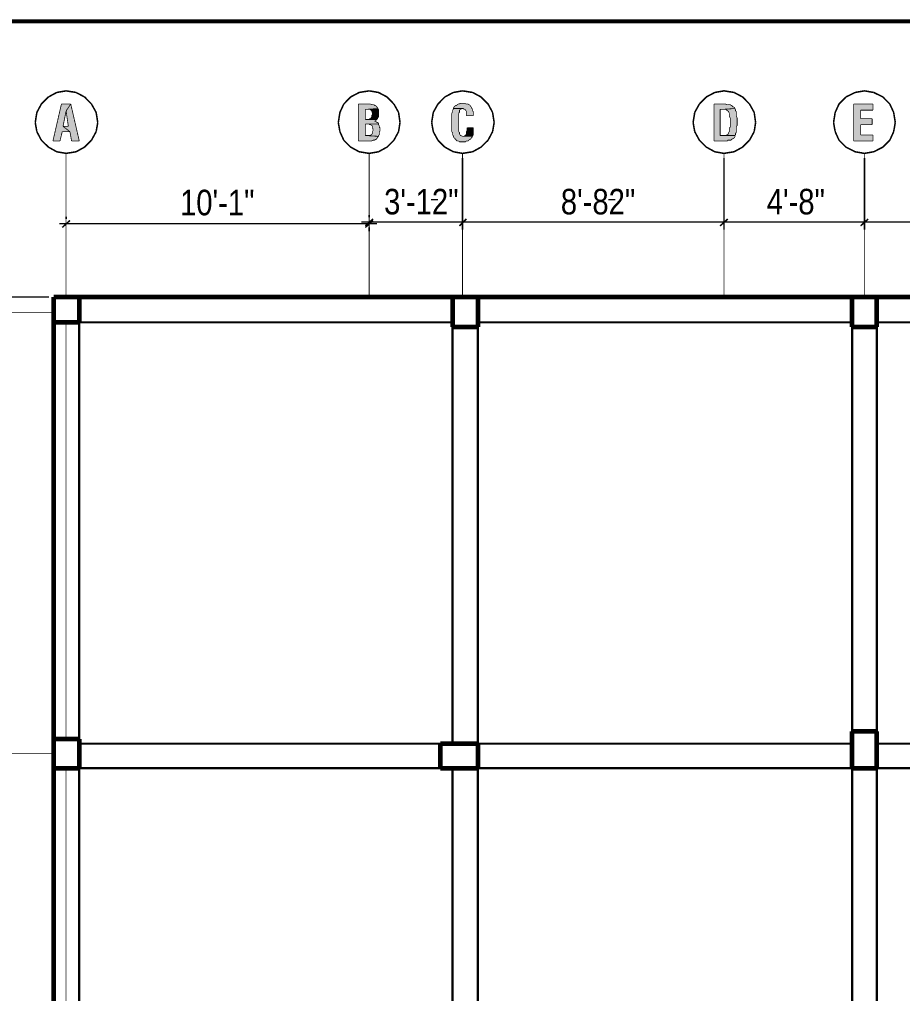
# Model space of a CAD drawing. Header units: millimetres. Extents: x 5 to 350, y 3 to 213.
# Drawn here: x 72.8 to 169.7, y 105.8 to 212.7 of the extents above; entities that cross this region are included whole.
import ezdxf

# ---------------------------------------------------------------- set-up
doc = ezdxf.new("R2010")
doc.units = ezdxf.units.MM
for name, color, linetype in [('H', 251, 'Continuous'), ('P', 255, 'Continuous'), ('T', 255, 'Continuous')]:
    doc.layers.add(name, color=color, linetype=linetype)
doc.styles.get("Standard").update_dxf_attribs({"font": 'arial.ttf'})

msp = doc.modelspace()

# ---------------------------------------------------------------- hatches: boundary and pattern name
at = {"layer": 'H', "linetype": 'Continuous'}
for points in [[(76.447, 199.39), (77.382, 203.447), (78.405, 203.447), (77.893, 202.688), (77.558, 200.995), (78.317, 200.413), (77.47, 200.413), (77.223, 199.39), (76.447, 199.39)], [(78.493, 199.39), (78.317, 200.413), (77.558, 200.995), (78.14, 200.995), (77.893, 202.688), (78.405, 203.447), (79.34, 199.39), (78.493, 199.39)], [(109.978, 199.39), (109.978, 203.447), (111.337, 203.447), (111.425, 203.376), (111.672, 203.376), (111.76, 203.288), (111.848, 203.288), (112.095, 203.024), (112.095, 202.953), (110.913, 202.865), (110.737, 202.865), (110.737, 201.754), (112.007, 201.754), (111.848, 201.595), (111.76, 201.595), (111.848, 201.507), (111.936, 201.507), (112.007, 201.418), (112.095, 201.418), (112.183, 201.33), (112.183, 201.26), (110.737, 201.26), (110.737, 199.99), (112.183, 199.902), (112.095, 199.813), (112.095, 199.725), (112.007, 199.725), (112.007, 199.637), (111.936, 199.566), (111.848, 199.566), (111.76, 199.478), (111.584, 199.478), (111.425, 199.39), (109.978, 199.39)], [(121.832, 202.177), (121.832, 202.688), (121.673, 202.865), (121.585, 202.865), (121.497, 202.953), (120.403, 202.953), (120.403, 203.024), (120.65, 203.288), (120.738, 203.288), (120.897, 203.447), (121.073, 203.447), (121.162, 203.535), (121.673, 203.535), (121.744, 203.447), (122.008, 203.447), (122.096, 203.376), (122.167, 203.376), (122.255, 203.288), (122.255, 203.2), (122.343, 203.2), (122.343, 203.112), (122.432, 203.024), (122.432, 202.953), (122.52, 202.865), (122.52, 202.688), (122.59, 202.6), (122.59, 202.177), (121.832, 202.177)], [(149.013, 199.39), (149.013, 203.447), (150.283, 203.447), (150.46, 203.376), (150.795, 203.376), (150.883, 203.288), (150.954, 203.288), (151.13, 203.112), (151.218, 203.112), (151.306, 203.024), (151.306, 202.953), (150.036, 202.865), (149.684, 202.865), (149.684, 199.99), (151.306, 199.99), (151.306, 199.813), (151.13, 199.637), (151.042, 199.637), (150.883, 199.478), (150.53, 199.478), (150.46, 199.39), (149.013, 199.39)], [(164.342, 199.39), (164.342, 203.447), (166.458, 203.447), (166.458, 202.777), (165.1, 202.777), (165.1, 201.842), (166.37, 201.842), (166.37, 201.172), (165.1, 201.172), (165.1, 200.06), (166.458, 200.06), (166.458, 199.39), (164.342, 199.39)], [(111.09, 201.754), (111.248, 201.842), (111.337, 201.842), (111.337, 201.93), (111.425, 202.018), (111.425, 202.177), (111.513, 202.265), (111.513, 202.53), (111.425, 202.6), (111.425, 202.688), (111.248, 202.865), (110.913, 202.865), (112.095, 202.953), (112.183, 202.865), (112.183, 202.018), (112.095, 201.93), (112.095, 201.842), (112.007, 201.754), (111.09, 201.754)], [(121.073, 199.302), (120.985, 199.39), (120.826, 199.39), (120.562, 199.637), (120.562, 199.725), (120.474, 199.725), (120.403, 199.902), (120.403, 199.99), (120.315, 200.06), (120.315, 200.325), (120.227, 200.413), (120.227, 202.442), (120.315, 202.6), (120.315, 202.777), (120.403, 202.865), (120.403, 202.953), (121.32, 202.953), (121.25, 202.865), (121.162, 202.865), (121.073, 202.777), (121.073, 202.53), (120.985, 202.442), (120.985, 200.413), (121.073, 200.325), (121.073, 200.148), (121.162, 200.06), (121.162, 199.99), (121.25, 199.99), (121.408, 199.902), (122.52, 199.902), (122.432, 199.813), (122.432, 199.725), (122.343, 199.725), (122.343, 199.637), (122.255, 199.566), (122.167, 199.566), (122.008, 199.39), (121.832, 199.39), (121.744, 199.302), (121.073, 199.302)], [(150.283, 199.99), (150.372, 200.06), (150.53, 200.06), (150.53, 200.148), (150.618, 200.237), (150.618, 200.325), (150.707, 200.413), (150.707, 200.836), (150.795, 200.907), (150.795, 201.93), (150.707, 202.106), (150.707, 202.442), (150.618, 202.53), (150.618, 202.6), (150.46, 202.777), (150.372, 202.777), (150.283, 202.865), (150.036, 202.865), (151.306, 202.953), (151.377, 202.777), (151.377, 202.688), (151.465, 202.6), (151.465, 202.106), (151.553, 201.93), (151.553, 201.083), (151.465, 200.995), (151.465, 200.325), (151.377, 200.237), (151.377, 200.06), (151.306, 199.99), (150.283, 199.99)], [(112.183, 199.902), (110.737, 199.99), (111.248, 199.99), (111.337, 200.06), (111.425, 200.06), (111.425, 200.148), (111.513, 200.148), (111.513, 200.413), (111.584, 200.484), (111.584, 200.748), (111.513, 200.836), (111.513, 201.083), (111.425, 201.083), (111.337, 201.172), (111.248, 201.172), (111.16, 201.26), (112.183, 201.26), (112.183, 201.172), (112.272, 201.083), (112.272, 200.907), (112.36, 200.836), (112.36, 200.484), (112.272, 200.413), (112.272, 200.06), (112.183, 199.99), (112.183, 199.902)], [(121.585, 199.902), (121.673, 199.99), (121.744, 199.99), (121.744, 200.06), (121.832, 200.148), (121.832, 200.413), (121.92, 200.572), (121.92, 200.836), (122.59, 200.836), (122.59, 200.06), (122.52, 199.99), (122.52, 199.902), (121.585, 199.902)]]:
    msp.add_hatch(color=256, dxfattribs=at).paths.add_polyline_path(points)

# ---------------------------------------------------------------- linework, layer by layer
at = {"layer": 'P'}
for points, const_width in [([(5.256, 212.513), (350.273, 212.513)], 0.423), ([(5.256, 212.513), (350.273, 212.513)], 0.423), ([(75.953, 204.223), (75.177, 203.447)], 0.169), ([(76.87, 204.717), (75.953, 204.223)], 0.169), ([(77.893, 204.893), (76.87, 204.717)], 0.169), ([(78.987, 204.717), (77.893, 204.893)], 0.169), ([(79.922, 204.223), (78.987, 204.717)], 0.169), ([(80.68, 203.447), (79.922, 204.223)], 0.169), ([(109.132, 204.223), (108.373, 203.447)], 0.169), ([(110.067, 204.717), (109.132, 204.223)], 0.169), ([(111.16, 204.893), (110.067, 204.717)], 0.169), ([(112.183, 204.717), (111.16, 204.893)], 0.169), ([(113.118, 204.223), (112.183, 204.717)], 0.169), ([(113.877, 203.447), (113.118, 204.223)], 0.169), ([(119.468, 204.223), (118.71, 203.447)], 0.169), ([(120.403, 204.717), (119.468, 204.223)], 0.169), ([(121.408, 204.893), (120.403, 204.717)], 0.169), ([(122.52, 204.717), (121.408, 204.893)], 0.169), ([(123.437, 204.223), (122.52, 204.717)], 0.169), ([(124.213, 203.447), (123.437, 204.223)], 0.169), ([(148.167, 204.223), (147.408, 203.447)], 0.169), ([(149.102, 204.717), (148.167, 204.223)], 0.169), ([(150.107, 204.893), (149.102, 204.717)], 0.169), ([(151.218, 204.717), (150.107, 204.893)], 0.169), ([(152.153, 204.223), (151.218, 204.717)], 0.169), ([(152.912, 203.447), (152.153, 204.223)], 0.169), ([(163.495, 204.223), (162.736, 203.447)], 0.169), ([(164.5, 204.717), (163.495, 204.223)], 0.169), ([(165.523, 204.893), (164.5, 204.717)], 0.169), ([(166.546, 204.717), (165.523, 204.893)], 0.169), ([(167.552, 204.223), (166.546, 204.717)], 0.169), ([(168.31, 203.447), (167.552, 204.223)], 0.169), ([(75.177, 203.447), (74.683, 202.53)], 0.169), ([(77.382, 203.447), (76.447, 199.39)], 0.085), ([(78.405, 203.447), (77.382, 203.447)], 0.085), ([(77.893, 202.688), (78.405, 203.447)], 0.085), ([(78.405, 203.447), (77.893, 202.688)], 0.085), ([(79.34, 199.39), (78.405, 203.447)], 0.085), ([(81.192, 202.53), (80.68, 203.447)], 0.169), ([(108.373, 203.447), (107.95, 202.53)], 0.169), ([(111.16, 203.447), (109.978, 203.447)], 0.085), ([(109.978, 203.447), (109.978, 199.39)], 0.085), ([(111.337, 203.447), (111.16, 203.447)], 0.085), ([(111.425, 203.376), (111.337, 203.447)], 0.085), ([(111.584, 203.376), (111.425, 203.376)], 0.085), ([(111.672, 203.376), (111.584, 203.376)], 0.085), ([(111.76, 203.288), (111.672, 203.376)], 0.085), ([(111.848, 203.288), (111.76, 203.288)], 0.085), ([(111.936, 203.2), (111.848, 203.288)], 0.085), ([(112.007, 203.112), (111.936, 203.2)], 0.085), ([(112.095, 203.024), (112.007, 203.112)], 0.085), ([(114.388, 202.53), (113.877, 203.447)], 0.169), ([(118.71, 203.447), (118.198, 202.53)], 0.169), ([(120.474, 203.112), (120.403, 203.024)], 0.085), ([(120.562, 203.2), (120.474, 203.112)], 0.085), ([(120.65, 203.288), (120.562, 203.2)], 0.085), ([(120.738, 203.288), (120.65, 203.288)], 0.085), ([(120.826, 203.376), (120.738, 203.288)], 0.085), ([(120.897, 203.447), (120.826, 203.376)], 0.085), ([(120.985, 203.447), (120.897, 203.447)], 0.085), ([(121.073, 203.447), (120.985, 203.447)], 0.085), ([(121.162, 203.535), (121.073, 203.447)], 0.085), ([(121.32, 203.535), (121.162, 203.535)], 0.085), ([(121.408, 203.535), (121.32, 203.535)], 0.085), ([(121.585, 203.535), (121.408, 203.535)], 0.085), ([(121.673, 203.535), (121.585, 203.535)], 0.085), ([(121.744, 203.447), (121.673, 203.535)], 0.085), ([(121.92, 203.447), (121.744, 203.447)], 0.085), ([(122.008, 203.447), (121.92, 203.447)], 0.085), ([(122.096, 203.376), (122.008, 203.447)], 0.085), ([(122.167, 203.376), (122.096, 203.376)], 0.085), ([(122.255, 203.288), (122.167, 203.376)], 0.085), ([(122.255, 203.2), (122.255, 203.288)], 0.085), ([(122.343, 203.2), (122.255, 203.2)], 0.085), ([(122.343, 203.112), (122.343, 203.2)], 0.085), ([(122.432, 203.024), (122.343, 203.112)], 0.085), ([(124.707, 202.53), (124.213, 203.447)], 0.169), ([(147.408, 203.447), (146.897, 202.53)], 0.169), ([(150.195, 203.447), (149.013, 203.447)], 0.085), ([(149.013, 203.447), (149.013, 199.39)], 0.085), ([(150.283, 203.447), (150.195, 203.447)], 0.085), ([(150.46, 203.376), (150.283, 203.447)], 0.085), ([(150.53, 203.376), (150.46, 203.376)], 0.085), ([(150.618, 203.376), (150.53, 203.376)], 0.085), ([(150.707, 203.376), (150.618, 203.376)], 0.085), ([(150.795, 203.376), (150.707, 203.376)], 0.085), ([(150.883, 203.288), (150.795, 203.376)], 0.085), ([(150.954, 203.288), (150.883, 203.288)], 0.085), ([(151.042, 203.2), (150.954, 203.288)], 0.085), ([(151.13, 203.112), (151.042, 203.2)], 0.085), ([(151.218, 203.112), (151.13, 203.112)], 0.085), ([(151.306, 203.024), (151.218, 203.112)], 0.085), ([(153.423, 202.53), (152.912, 203.447)], 0.169), ([(162.736, 203.447), (162.313, 202.53)], 0.169), ([(166.458, 203.447), (164.342, 203.447)], 0.085), ([(164.342, 203.447), (164.342, 199.39)], 0.085), ([(166.458, 202.777), (166.458, 203.447)], 0.085), ([(168.734, 202.53), (168.31, 203.447)], 0.169), ([(74.683, 202.53), (74.507, 201.418)], 0.169), ([(77.558, 200.995), (77.893, 202.688)], 0.085), ([(77.893, 202.688), (78.14, 200.995)], 0.085), ([(81.368, 201.418), (81.192, 202.53)], 0.169), ([(107.95, 202.53), (107.774, 201.418)], 0.169), ([(110.737, 201.754), (110.737, 202.865)], 0.085), ([(110.737, 202.865), (110.913, 202.865)], 0.085), ([(112.095, 202.953), (110.913, 202.865)], 0.085), ([(110.913, 202.865), (112.095, 202.953)], 0.085), ([(110.913, 202.865), (111.002, 202.865)], 0.085), ([(111.002, 202.865), (111.09, 202.865)], 0.085), ([(111.09, 202.865), (111.248, 202.865)], 0.085), ([(111.248, 202.865), (111.337, 202.777)], 0.085), ([(111.337, 202.777), (111.425, 202.688)], 0.085), ([(111.425, 202.018), (111.337, 201.93)], 0.085), ([(111.425, 202.688), (111.425, 202.6)], 0.085), ([(111.425, 202.6), (111.513, 202.53)], 0.085), ([(111.513, 202.265), (111.425, 202.177)], 0.085), ([(111.425, 202.177), (111.425, 202.106)], 0.085), ([(111.425, 202.106), (111.425, 202.018)], 0.085), ([(111.513, 202.53), (111.513, 202.353)], 0.085), ([(111.513, 202.353), (111.513, 202.265)], 0.085), ([(112.095, 202.953), (112.095, 203.024)], 0.085), ([(112.183, 202.865), (112.095, 202.953)], 0.085), ([(112.095, 201.93), (112.183, 202.018)], 0.085), ([(112.183, 202.777), (112.183, 202.865)], 0.085), ([(112.183, 202.688), (112.183, 202.777)], 0.085), ([(112.183, 202.53), (112.183, 202.688)], 0.085), ([(112.183, 202.442), (112.183, 202.53)], 0.085), ([(112.183, 202.353), (112.183, 202.442)], 0.085), ([(112.183, 202.177), (112.183, 202.353)], 0.085), ([(112.183, 202.106), (112.183, 202.177)], 0.085), ([(112.183, 202.018), (112.183, 202.106)], 0.085), ([(114.547, 201.418), (114.388, 202.53)], 0.169), ([(118.198, 202.53), (118.022, 201.418)], 0.169), ([(120.315, 202.6), (120.227, 202.442)], 0.085), ([(120.227, 202.442), (120.227, 202.353)], 0.085), ([(120.227, 202.353), (120.227, 202.265)], 0.085), ([(120.227, 202.265), (120.227, 202.177)], 0.085), ([(120.227, 202.177), (120.227, 202.018)], 0.085), ([(120.227, 202.018), (120.227, 201.93)], 0.085), ([(120.403, 202.865), (120.315, 202.777)], 0.085), ([(120.315, 202.777), (120.315, 202.688)], 0.085), ([(120.315, 202.688), (120.315, 202.6)], 0.085), ([(120.403, 203.024), (120.403, 202.953)], 0.085), ([(120.403, 202.953), (120.403, 202.865)], 0.085), ([(121.408, 202.953), (120.403, 202.953)], 0.085), ([(120.403, 202.953), (121.408, 202.953)], 0.085), ([(120.985, 202.442), (121.073, 202.53)], 0.085), ([(120.985, 202.353), (120.985, 202.442)], 0.085), ([(120.985, 202.265), (120.985, 202.353)], 0.085), ([(120.985, 202.177), (120.985, 202.265)], 0.085), ([(120.985, 202.018), (120.985, 202.177)], 0.085), ([(120.985, 201.93), (120.985, 202.018)], 0.085), ([(121.073, 202.777), (121.162, 202.865)], 0.085), ([(121.073, 202.688), (121.073, 202.777)], 0.085), ([(121.073, 202.6), (121.073, 202.688)], 0.085), ([(121.073, 202.53), (121.073, 202.6)], 0.085), ([(121.162, 202.865), (121.25, 202.865)], 0.085), ([(121.25, 202.865), (121.32, 202.953)], 0.085), ([(121.32, 202.953), (121.408, 202.953)], 0.085), ([(121.408, 202.953), (121.497, 202.953)], 0.085), ([(121.497, 202.953), (121.585, 202.865)], 0.085), ([(121.585, 202.865), (121.673, 202.865)], 0.085), ([(121.673, 202.865), (121.744, 202.777)], 0.085), ([(121.744, 202.777), (121.832, 202.688)], 0.085), ([(121.832, 202.688), (121.832, 202.6)], 0.085), ([(121.832, 202.6), (121.832, 202.53)], 0.085), ([(121.832, 202.53), (121.832, 202.442)], 0.085), ([(121.832, 202.442), (121.832, 202.265)], 0.085), ([(121.832, 202.265), (121.832, 202.177)], 0.085), ([(121.832, 202.177), (122.59, 202.177)], 0.085), ([(122.432, 202.953), (122.432, 203.024)], 0.085), ([(122.52, 202.865), (122.432, 202.953)], 0.085), ([(122.52, 202.777), (122.52, 202.865)], 0.085), ([(122.52, 202.688), (122.52, 202.777)], 0.085), ([(122.59, 202.6), (122.52, 202.688)], 0.085), ([(122.59, 202.442), (122.59, 202.6)], 0.085), ([(122.59, 202.353), (122.59, 202.442)], 0.085), ([(122.59, 202.265), (122.59, 202.353)], 0.085), ([(122.59, 202.177), (122.59, 202.265)], 0.085), ([(124.883, 201.418), (124.707, 202.53)], 0.169), ([(146.897, 202.53), (146.72, 201.418)], 0.169), ([(149.684, 199.99), (149.684, 202.865)], 0.085), ([(149.684, 202.865), (150.036, 202.865)], 0.085), ([(151.306, 202.953), (150.036, 202.865)], 0.085), ([(150.036, 202.865), (151.306, 202.953)], 0.085), ([(150.036, 202.865), (150.195, 202.865)], 0.085), ([(150.195, 202.865), (150.283, 202.865)], 0.085), ([(150.283, 202.865), (150.372, 202.777)], 0.085), ([(150.372, 202.777), (150.46, 202.777)], 0.085), ([(150.46, 202.777), (150.53, 202.688)], 0.085), ([(150.53, 202.688), (150.618, 202.6)], 0.085), ([(150.618, 202.6), (150.618, 202.53)], 0.085), ([(150.618, 202.53), (150.707, 202.442)], 0.085), ([(150.707, 202.442), (150.707, 202.265)], 0.085), ([(150.707, 202.265), (150.707, 202.177)], 0.085), ([(150.707, 202.177), (150.707, 202.106)], 0.085), ([(150.707, 202.106), (150.795, 201.93)], 0.085), ([(151.306, 202.953), (151.306, 203.024)], 0.085), ([(151.377, 202.777), (151.306, 202.953)], 0.085), ([(151.377, 202.688), (151.377, 202.777)], 0.085), ([(151.465, 202.6), (151.377, 202.688)], 0.085), ([(151.465, 202.53), (151.465, 202.6)], 0.085), ([(151.465, 202.353), (151.465, 202.53)], 0.085), ([(151.465, 202.265), (151.465, 202.353)], 0.085), ([(151.465, 202.177), (151.465, 202.265)], 0.085), ([(151.465, 202.106), (151.465, 202.177)], 0.085), ([(151.553, 201.93), (151.465, 202.106)], 0.085), ([(153.582, 201.418), (153.423, 202.53)], 0.169), ([(162.313, 202.53), (162.137, 201.418)], 0.169), ([(165.1, 201.842), (165.1, 202.777)], 0.085), ([(165.1, 202.777), (166.458, 202.777)], 0.085), ([(168.91, 201.418), (168.734, 202.53)], 0.169), ([(74.507, 201.418), (74.683, 200.413)], 0.169), ([(78.317, 200.413), (77.558, 200.995)], 0.085), ([(78.14, 200.995), (77.558, 200.995)], 0.085), ([(77.558, 200.995), (78.317, 200.413)], 0.085), ([(81.192, 200.413), (81.368, 201.418)], 0.169), ([(81.368, 201.418), (81.368, 201.418)], 0.169), ([(107.774, 201.418), (107.95, 200.413)], 0.169), ([(111.002, 201.754), (110.737, 201.754)], 0.085), ([(110.737, 201.754), (112.007, 201.754)], 0.085), ([(112.007, 201.754), (110.737, 201.754)], 0.085), ([(110.737, 199.99), (110.737, 201.26)], 0.085), ([(110.737, 201.26), (110.913, 201.26)], 0.085), ([(112.183, 201.26), (110.913, 201.26)], 0.085), ([(110.913, 201.26), (111.09, 201.26)], 0.085), ([(110.913, 201.26), (112.183, 201.26)], 0.085), ([(111.09, 201.754), (111.002, 201.754)], 0.085), ([(111.248, 201.842), (111.09, 201.754)], 0.085), ([(111.09, 201.26), (111.16, 201.26)], 0.085), ([(111.16, 201.26), (111.248, 201.172)], 0.085), ([(111.337, 201.842), (111.248, 201.842)], 0.085), ([(111.248, 201.172), (111.337, 201.172)], 0.085), ([(111.337, 201.93), (111.337, 201.842)], 0.085), ([(111.337, 201.172), (111.425, 201.083)], 0.085), ([(111.425, 201.083), (111.513, 201.083)], 0.085), ([(111.513, 201.083), (111.513, 200.995)], 0.085), ([(111.513, 200.995), (111.513, 200.836)], 0.085), ([(111.848, 201.507), (111.76, 201.595)], 0.085), ([(111.76, 201.595), (111.848, 201.595)], 0.085), ([(111.848, 201.595), (111.936, 201.683)], 0.085), ([(111.936, 201.507), (111.848, 201.507)], 0.085), ([(111.936, 201.683), (112.007, 201.754)], 0.085), ([(112.007, 201.418), (111.936, 201.507)], 0.085), ([(112.007, 201.754), (112.095, 201.842)], 0.085), ([(112.095, 201.418), (112.007, 201.418)], 0.085), ([(112.095, 201.842), (112.095, 201.93)], 0.085), ([(112.183, 201.33), (112.095, 201.418)], 0.085), ([(112.183, 201.26), (112.183, 201.33)], 0.085), ([(112.183, 201.172), (112.183, 201.26)], 0.085), ([(112.272, 201.083), (112.183, 201.172)], 0.085), ([(112.272, 200.995), (112.272, 201.083)], 0.085), ([(112.272, 200.907), (112.272, 200.995)], 0.085), ([(112.36, 200.836), (112.272, 200.907)], 0.085), ([(114.388, 200.413), (114.547, 201.418)], 0.169), ([(114.547, 201.418), (114.547, 201.418)], 0.169), ([(118.022, 201.418), (118.198, 200.413)], 0.169), ([(120.227, 201.93), (120.227, 201.842)], 0.085), ([(120.227, 201.842), (120.227, 201.683)], 0.085), ([(120.227, 201.683), (120.227, 201.595)], 0.085), ([(120.227, 201.595), (120.227, 201.418)], 0.085), ([(120.227, 201.418), (120.227, 201.33)], 0.085), ([(120.227, 201.33), (120.227, 201.172)], 0.085), ([(120.227, 201.172), (120.227, 200.995)], 0.085), ([(120.227, 200.995), (120.227, 200.907)], 0.085), ([(120.227, 200.907), (120.227, 200.836)], 0.085), ([(120.985, 201.754), (120.985, 201.93)], 0.085), ([(120.985, 201.595), (120.985, 201.754)], 0.085), ([(120.985, 201.507), (120.985, 201.595)], 0.085), ([(120.985, 201.33), (120.985, 201.507)], 0.085), ([(120.985, 201.172), (120.985, 201.33)], 0.085), ([(120.985, 200.995), (120.985, 201.172)], 0.085), ([(120.985, 200.836), (120.985, 200.995)], 0.085), ([(124.707, 200.413), (124.883, 201.418)], 0.169), ([(124.883, 201.418), (124.883, 201.418)], 0.169), ([(146.72, 201.418), (146.897, 200.413)], 0.169), ([(150.795, 200.907), (150.707, 200.836)], 0.085), ([(150.795, 201.93), (150.795, 201.842)], 0.085), ([(150.795, 201.842), (150.795, 201.754)], 0.085), ([(150.795, 201.754), (150.795, 201.595)], 0.085), ([(150.795, 201.595), (150.795, 201.418)], 0.085), ([(150.795, 201.418), (150.795, 201.26)], 0.085), ([(150.795, 201.26), (150.795, 201.172)], 0.085), ([(150.795, 201.172), (150.795, 201.083)], 0.085), ([(150.795, 201.083), (150.795, 200.907)], 0.085), ([(151.465, 200.995), (151.553, 201.083)], 0.085), ([(151.465, 200.907), (151.465, 200.995)], 0.085), ([(151.465, 200.836), (151.465, 200.907)], 0.085), ([(151.553, 201.842), (151.553, 201.93)], 0.085), ([(151.553, 201.683), (151.553, 201.842)], 0.085), ([(151.553, 201.507), (151.553, 201.683)], 0.085), ([(151.553, 201.33), (151.553, 201.507)], 0.085), ([(151.553, 201.26), (151.553, 201.33)], 0.085), ([(151.553, 201.083), (151.553, 201.26)], 0.085), ([(153.423, 200.413), (153.582, 201.418)], 0.169), ([(153.582, 201.418), (153.582, 201.418)], 0.169), ([(162.137, 201.418), (162.313, 200.413)], 0.169), ([(166.37, 201.842), (165.1, 201.842)], 0.085), ([(165.1, 200.06), (165.1, 201.172)], 0.085), ([(165.1, 201.172), (166.37, 201.172)], 0.085), ([(166.37, 201.172), (166.37, 201.842)], 0.085), ([(168.734, 200.413), (168.91, 201.418)], 0.169), ([(168.91, 201.418), (168.91, 201.418)], 0.169), ([(74.683, 200.413), (75.177, 199.478)], 0.169), ([(77.223, 199.39), (77.47, 200.413)], 0.085), ([(77.47, 200.413), (78.317, 200.413)], 0.085), ([(78.317, 200.413), (78.493, 199.39)], 0.085), ([(80.68, 199.478), (81.192, 200.413)], 0.169), ([(107.95, 200.413), (108.373, 199.478)], 0.169), ([(111.002, 199.99), (110.737, 199.99)], 0.085), ([(110.737, 199.99), (112.183, 199.902)], 0.085), ([(112.183, 199.902), (110.737, 199.99)], 0.085), ([(111.16, 199.99), (111.002, 199.99)], 0.085), ([(111.248, 199.99), (111.16, 199.99)], 0.085), ([(111.337, 200.06), (111.248, 199.99)], 0.085), ([(111.425, 200.06), (111.337, 200.06)], 0.085), ([(111.513, 200.148), (111.425, 200.148)], 0.085), ([(111.425, 200.148), (111.425, 200.06)], 0.085), ([(111.513, 200.836), (111.584, 200.748)], 0.085), ([(111.584, 200.484), (111.513, 200.413)], 0.085), ([(111.513, 200.413), (111.513, 200.237)], 0.085), ([(111.513, 200.237), (111.513, 200.148)], 0.085), ([(111.584, 200.748), (111.584, 200.572)], 0.085), ([(111.584, 200.572), (111.584, 200.484)], 0.085), ([(112.095, 199.813), (112.183, 199.902)], 0.085), ([(112.183, 199.99), (112.272, 200.06)], 0.085), ([(112.183, 199.902), (112.183, 199.99)], 0.085), ([(112.272, 200.413), (112.36, 200.484)], 0.085), ([(112.272, 200.325), (112.272, 200.413)], 0.085), ([(112.272, 200.148), (112.272, 200.325)], 0.085), ([(112.272, 200.06), (112.272, 200.148)], 0.085), ([(112.36, 200.66), (112.36, 200.836)], 0.085), ([(112.36, 200.484), (112.36, 200.66)], 0.085), ([(113.877, 199.478), (114.388, 200.413)], 0.169), ([(118.198, 200.413), (118.71, 199.478)], 0.169), ([(120.227, 200.836), (120.227, 200.66)], 0.085), ([(120.227, 200.66), (120.227, 200.572)], 0.085), ([(120.227, 200.572), (120.227, 200.484)], 0.085), ([(120.227, 200.484), (120.227, 200.413)], 0.085), ([(120.227, 200.413), (120.315, 200.325)], 0.085), ([(120.315, 200.325), (120.315, 200.237)], 0.085), ([(120.315, 200.237), (120.315, 200.148)], 0.085), ([(120.315, 200.148), (120.315, 200.06)], 0.085), ([(120.315, 200.06), (120.403, 199.99)], 0.085), ([(120.403, 199.99), (120.403, 199.902)], 0.085), ([(120.403, 199.902), (120.474, 199.725)], 0.085), ([(120.985, 200.748), (120.985, 200.836)], 0.085), ([(120.985, 200.66), (120.985, 200.748)], 0.085), ([(120.985, 200.484), (120.985, 200.66)], 0.085), ([(120.985, 200.413), (120.985, 200.484)], 0.085), ([(121.073, 200.325), (120.985, 200.413)], 0.085), ([(121.073, 200.237), (121.073, 200.325)], 0.085), ([(121.073, 200.148), (121.073, 200.237)], 0.085), ([(121.162, 200.06), (121.073, 200.148)], 0.085), ([(121.162, 199.99), (121.162, 200.06)], 0.085), ([(121.25, 199.99), (121.162, 199.99)], 0.085), ([(121.408, 199.902), (121.25, 199.99)], 0.085), ([(121.585, 199.902), (121.408, 199.902)], 0.085), ([(121.408, 199.902), (122.52, 199.902)], 0.085), ([(122.52, 199.902), (121.408, 199.902)], 0.085), ([(121.673, 199.99), (121.585, 199.902)], 0.085), ([(121.744, 199.99), (121.673, 199.99)], 0.085), ([(121.832, 200.148), (121.744, 200.06)], 0.085), ([(121.744, 200.06), (121.744, 199.99)], 0.085), ([(121.92, 200.572), (121.832, 200.413)], 0.085), ([(121.832, 200.413), (121.832, 200.325)], 0.085), ([(121.832, 200.325), (121.832, 200.237)], 0.085), ([(121.832, 200.237), (121.832, 200.148)], 0.085), ([(122.59, 200.836), (121.92, 200.836)], 0.085), ([(121.92, 200.836), (121.92, 200.748)], 0.085), ([(121.92, 200.748), (121.92, 200.66)], 0.085), ([(121.92, 200.66), (121.92, 200.572)], 0.085), ([(122.432, 199.813), (122.52, 199.902)], 0.085), ([(122.52, 199.99), (122.59, 200.06)], 0.085), ([(122.52, 199.902), (122.52, 199.99)], 0.085), ([(122.59, 200.748), (122.59, 200.836)], 0.085), ([(122.59, 200.66), (122.59, 200.748)], 0.085), ([(122.59, 200.572), (122.59, 200.66)], 0.085), ([(122.59, 200.413), (122.59, 200.572)], 0.085), ([(122.59, 200.325), (122.59, 200.413)], 0.085), ([(122.59, 200.237), (122.59, 200.325)], 0.085), ([(122.59, 200.06), (122.59, 200.237)], 0.085), ([(124.213, 199.478), (124.707, 200.413)], 0.169), ([(146.897, 200.413), (147.408, 199.478)], 0.169), ([(150.036, 199.99), (149.684, 199.99)], 0.085), ([(149.684, 199.99), (151.306, 199.99)], 0.085), ([(151.306, 199.99), (149.684, 199.99)], 0.085), ([(150.195, 199.99), (150.036, 199.99)], 0.085), ([(150.283, 199.99), (150.195, 199.99)], 0.085), ([(150.372, 200.06), (150.283, 199.99)], 0.085), ([(150.53, 200.06), (150.372, 200.06)], 0.085), ([(150.618, 200.237), (150.53, 200.148)], 0.085), ([(150.53, 200.148), (150.53, 200.06)], 0.085), ([(150.707, 200.413), (150.618, 200.325)], 0.085), ([(150.618, 200.325), (150.618, 200.237)], 0.085), ([(150.707, 200.836), (150.707, 200.748)], 0.085), ([(150.707, 200.748), (150.707, 200.66)], 0.085), ([(150.707, 200.66), (150.707, 200.572)], 0.085), ([(150.707, 200.572), (150.707, 200.413)], 0.085), ([(151.306, 199.99), (151.377, 200.06)], 0.085), ([(151.306, 199.902), (151.306, 199.99)], 0.085), ([(151.306, 199.813), (151.306, 199.902)], 0.085), ([(151.377, 200.237), (151.465, 200.325)], 0.085), ([(151.377, 200.148), (151.377, 200.237)], 0.085), ([(151.377, 200.06), (151.377, 200.148)], 0.085), ([(151.465, 200.748), (151.465, 200.836)], 0.085), ([(151.465, 200.66), (151.465, 200.748)], 0.085), ([(151.465, 200.572), (151.465, 200.66)], 0.085), ([(151.465, 200.484), (151.465, 200.572)], 0.085), ([(151.465, 200.325), (151.465, 200.484)], 0.085), ([(152.912, 199.478), (153.423, 200.413)], 0.169), ([(162.313, 200.413), (162.736, 199.478)], 0.169), ([(166.458, 200.06), (165.1, 200.06)], 0.085), ([(166.458, 199.39), (166.458, 200.06)], 0.085), ([(168.31, 199.478), (168.734, 200.413)], 0.169), ([(75.177, 199.478), (75.953, 198.72)], 0.169), ([(75.953, 198.72), (76.87, 198.208)], 0.169), ([(76.447, 199.39), (77.223, 199.39)], 0.085), ([(78.493, 199.39), (79.34, 199.39)], 0.085), ([(78.987, 198.208), (79.922, 198.72)], 0.169), ([(79.922, 198.72), (80.68, 199.478)], 0.169), ([(108.373, 199.478), (109.132, 198.72)], 0.169), ([(109.132, 198.72), (110.067, 198.208)], 0.169), ([(109.978, 199.39), (111.248, 199.39)], 0.085), ([(111.248, 199.39), (111.337, 199.39)], 0.085), ([(111.337, 199.39), (111.425, 199.39)], 0.085), ([(111.425, 199.39), (111.584, 199.478)], 0.085), ([(111.584, 199.478), (111.672, 199.478)], 0.085), ([(111.672, 199.478), (111.76, 199.478)], 0.085), ([(111.76, 199.478), (111.848, 199.566)], 0.085), ([(111.848, 199.566), (111.936, 199.566)], 0.085), ([(111.936, 199.566), (112.007, 199.637)], 0.085), ([(112.007, 199.637), (112.007, 199.725)], 0.085), ([(112.007, 199.725), (112.095, 199.725)], 0.085), ([(112.095, 199.725), (112.095, 199.813)], 0.085), ([(112.183, 198.208), (113.118, 198.72)], 0.169), ([(113.118, 198.72), (113.877, 199.478)], 0.169), ([(118.71, 199.478), (119.468, 198.72)], 0.169), ([(119.468, 198.72), (120.403, 198.208)], 0.169), ([(120.474, 199.725), (120.562, 199.725)], 0.085), ([(120.562, 199.725), (120.562, 199.637)], 0.085), ([(120.562, 199.637), (120.65, 199.566)], 0.085), ([(120.65, 199.566), (120.738, 199.478)], 0.085), ([(120.738, 199.478), (120.826, 199.39)], 0.085), ([(120.826, 199.39), (120.897, 199.39)], 0.085), ([(120.897, 199.39), (120.985, 199.39)], 0.085), ([(120.985, 199.39), (121.073, 199.302)], 0.085), ([(121.073, 199.302), (121.25, 199.302)], 0.085), ([(121.25, 199.302), (121.32, 199.302)], 0.085), ([(121.32, 199.302), (121.408, 199.302)], 0.085), ([(121.408, 199.302), (121.497, 199.302)], 0.085), ([(121.497, 199.302), (121.673, 199.302)], 0.085), ([(121.673, 199.302), (121.744, 199.302)], 0.085), ([(121.744, 199.302), (121.832, 199.39)], 0.085), ([(121.832, 199.39), (121.92, 199.39)], 0.085), ([(121.92, 199.39), (122.008, 199.39)], 0.085), ([(122.008, 199.39), (122.096, 199.478)], 0.085), ([(122.096, 199.478), (122.167, 199.566)], 0.085), ([(122.167, 199.566), (122.255, 199.566)], 0.085), ([(122.255, 199.566), (122.343, 199.637)], 0.085), ([(122.343, 199.637), (122.343, 199.725)], 0.085), ([(122.343, 199.725), (122.432, 199.725)], 0.085), ([(122.432, 199.725), (122.432, 199.813)], 0.085), ([(122.52, 198.208), (123.437, 198.72)], 0.169), ([(123.437, 198.72), (124.213, 199.478)], 0.169), ([(147.408, 199.478), (148.167, 198.72)], 0.169), ([(148.167, 198.72), (149.102, 198.208)], 0.169), ([(149.013, 199.39), (150.036, 199.39)], 0.085), ([(150.036, 199.39), (150.195, 199.39)], 0.085), ([(150.195, 199.39), (150.283, 199.39)], 0.085), ([(150.283, 199.39), (150.46, 199.39)], 0.085), ([(150.46, 199.39), (150.53, 199.478)], 0.085), ([(150.53, 199.478), (150.618, 199.478)], 0.085), ([(150.618, 199.478), (150.707, 199.478)], 0.085), ([(150.707, 199.478), (150.795, 199.478)], 0.085), ([(150.795, 199.478), (150.883, 199.478)], 0.085), ([(150.883, 199.478), (150.954, 199.566)], 0.085), ([(150.954, 199.566), (151.042, 199.637)], 0.085), ([(151.042, 199.637), (151.13, 199.637)], 0.085), ([(151.13, 199.637), (151.218, 199.725)], 0.085), ([(151.218, 198.208), (152.153, 198.72)], 0.169), ([(151.218, 199.725), (151.306, 199.813)], 0.085), ([(152.153, 198.72), (152.912, 199.478)], 0.169), ([(162.736, 199.478), (163.495, 198.72)], 0.169), ([(163.495, 198.72), (164.5, 198.208)], 0.169), ([(164.342, 199.39), (166.458, 199.39)], 0.085), ([(166.546, 198.208), (167.552, 198.72)], 0.169), ([(167.552, 198.72), (168.31, 199.478)], 0.169), ([(76.87, 198.208), (77.893, 198.032)], 0.169), ([(77.893, 198.032), (78.987, 198.208)], 0.169), ([(77.893, 182.545), (77.893, 198.032)], 0.085), ([(110.067, 198.208), (111.16, 198.032)], 0.169), ([(111.16, 198.032), (112.183, 198.208)], 0.169), ([(111.16, 182.545), (111.16, 198.032)], 0.085), ([(120.403, 198.208), (121.408, 198.032)], 0.169), ([(121.408, 198.032), (122.52, 198.208)], 0.169), ([(121.408, 182.545), (121.408, 198.032)], 0.085), ([(149.102, 198.208), (150.107, 198.032)], 0.169), ([(150.107, 198.032), (151.218, 198.208)], 0.169), ([(150.107, 182.545), (150.107, 198.032)], 0.085), ([(164.5, 198.208), (165.523, 198.032)], 0.169), ([(165.523, 198.032), (166.546, 198.208)], 0.169), ([(165.523, 182.545), (165.523, 198.032)], 0.085), ([(121.408, 197.52), (121.408, 189.653)], 0.169), ([(150.107, 197.52), (150.107, 189.653)], 0.169), ([(150.107, 197.52), (150.107, 189.653)], 0.169), ([(165.523, 197.52), (165.523, 189.653)], 0.169), ([(165.523, 197.52), (165.523, 189.653)], 0.169), ([(117.934, 192.952), (118.71, 192.952)], 0.169), ([(137.407, 192.952), (138.183, 192.952)], 0.169), ([(111.16, 191.012), (111.16, 191.258)], 0.169), ([(121.408, 191.012), (121.408, 191.258)], 0.169), ([(77.135, 190.324), (112.007, 190.324)], 0.169), ([(78.317, 190.676), (77.47, 189.9)], 0.169), ([(77.893, 190.835), (77.893, 191.1)], 0.169), ([(110.314, 190.5), (122.255, 190.5)], 0.169), ([(111.584, 190.835), (110.737, 190.077)], 0.169), ([(110.737, 189.9), (111.584, 190.676)], 0.169), ([(120.65, 190.5), (150.954, 190.5)], 0.169), ([(121.073, 190.077), (121.832, 190.835)], 0.169), ([(121.832, 190.835), (121.073, 190.077)], 0.169), ([(149.348, 190.5), (166.37, 190.5)], 0.169), ([(149.684, 190.077), (150.53, 190.835)], 0.169), ([(150.53, 190.835), (149.684, 190.077)], 0.169), ([(164.677, 190.5), (181.698, 190.5)], 0.169), ([(165.1, 190.077), (165.947, 190.835)], 0.169), ([(165.947, 190.835), (165.1, 190.077)], 0.169), ([(111.16, 189.9), (111.16, 189.477)], 0.169), ([(76.024, 182.28), (46.32, 182.28)], 0.169), ([(76.535, 182.28), (79.34, 182.28)], 0.508), ([(76.535, 179.493), (76.535, 182.28)], 0.508), ([(76.535, 182.28), (76.535, 182.28)], 0.508), ([(76.535, 48.86), (76.535, 182.28)], 0.508), ([(76.535, 182.28), (254.512, 182.28)], 0.508), ([(79.34, 182.28), (79.34, 179.493)], 0.508), ([(79.34, 182.28), (120.315, 182.28)], 0.254), ([(120.315, 182.28), (123.102, 182.28)], 0.508), ([(120.315, 178.982), (120.315, 182.28)], 0.508), ([(120.315, 182.28), (120.315, 182.28)], 0.508), ([(123.102, 182.28), (123.102, 178.982)], 0.508), ([(123.102, 182.28), (164.165, 182.28)], 0.254), ([(164.165, 182.28), (166.882, 182.28)], 0.508), ([(164.165, 178.982), (164.165, 182.28)], 0.508), ([(164.165, 182.28), (164.165, 182.28)], 0.508), ([(166.882, 182.28), (166.882, 178.982)], 0.508), ([(166.882, 182.28), (208.615, 182.28)], 0.254), ([(61.807, 180.587), (76.535, 180.587)], 0.085), ([(79.34, 179.493), (76.535, 179.493)], 0.508), ([(76.535, 133.773), (76.535, 179.493)], 0.254), ([(79.34, 179.493), (120.315, 179.493)], 0.254), ([(79.34, 133.773), (79.34, 179.493)], 0.254), ([(123.102, 179.493), (164.165, 179.493)], 0.254), ([(166.882, 179.493), (208.615, 179.493)], 0.254), ([(77.893, 133.773), (77.893, 179.493)], 0.085), ([(123.102, 178.982), (120.315, 178.982)], 0.508), ([(120.315, 178.982), (120.315, 133.262)], 0.254), ([(123.102, 178.982), (123.102, 133.262)], 0.254), ([(166.882, 178.982), (164.165, 178.982)], 0.508), ([(164.165, 178.982), (164.165, 133.773)], 0.254), ([(166.882, 178.982), (166.882, 133.773)], 0.254), ([(164.165, 134.62), (166.882, 134.62)], 0.508), ([(164.165, 130.563), (164.165, 134.62)], 0.508), ([(164.165, 134.62), (164.165, 134.62)], 0.508), ([(166.882, 134.62), (166.882, 130.563)], 0.508), ([(76.535, 133.773), (79.34, 133.773)], 0.508), ([(76.535, 130.563), (76.535, 133.773)], 0.508), ([(76.535, 133.773), (76.535, 133.773)], 0.508), ([(79.34, 133.773), (79.34, 130.563)], 0.508), ([(79.34, 133.262), (164.165, 133.262)], 0.254), ([(118.957, 130.563), (118.957, 133.262)], 0.508), ([(118.957, 133.262), (123.102, 133.262)], 0.508), ([(123.102, 133.262), (123.102, 130.563)], 0.508), ([(123.102, 133.262), (123.102, 133.262)], 0.508), ([(166.882, 133.262), (208.615, 133.262)], 0.254), ([(61.807, 132.168), (76.535, 132.168)], 0.085), ([(79.34, 130.563), (76.535, 130.563)], 0.508), ([(76.535, 130.563), (251.707, 130.563)], 0.254), ([(76.535, 94.827), (76.535, 130.563)], 0.254), ([(77.893, 94.827), (77.893, 130.563)], 0.085), ([(79.34, 94.827), (79.34, 130.563)], 0.254), ([(123.102, 130.563), (118.957, 130.563)], 0.508), ([(120.315, 130.563), (120.315, 92.11)], 0.254), ([(123.102, 130.563), (123.102, 92.11)], 0.254), ([(166.882, 130.563), (164.165, 130.563)], 0.508), ([(164.165, 130.563), (164.165, 92.11)], 0.254), ([(166.882, 130.563), (166.882, 92.11)], 0.254)]:
    msp.add_lwpolyline(points, dxfattribs=dict(at, const_width=const_width))

# ---------------------------------------------------------------- texts
at = {"layer": 'T', "char_height": 2.8, "attachment_point": 7}
for s, insert in [('{\\fArial Narrow|b0|i0|c0|p18;10\'-1"}', (90.4, 191.2)), ('{\\fArial Narrow|b0|i0|c0|p18;3\'-12"}', (112.8, 191.3)), ('{\\fArial Narrow|b0|i0|c0|p18;8\'-82"}', (132.2, 191.3)), ('{\\fArial Narrow|b0|i0|c0|p18;4\'-8"}', (154.8, 191.3))]:
    msp.add_mtext(s, dxfattribs=dict(at, insert=insert))

doc.saveas('drawing.dxf')
